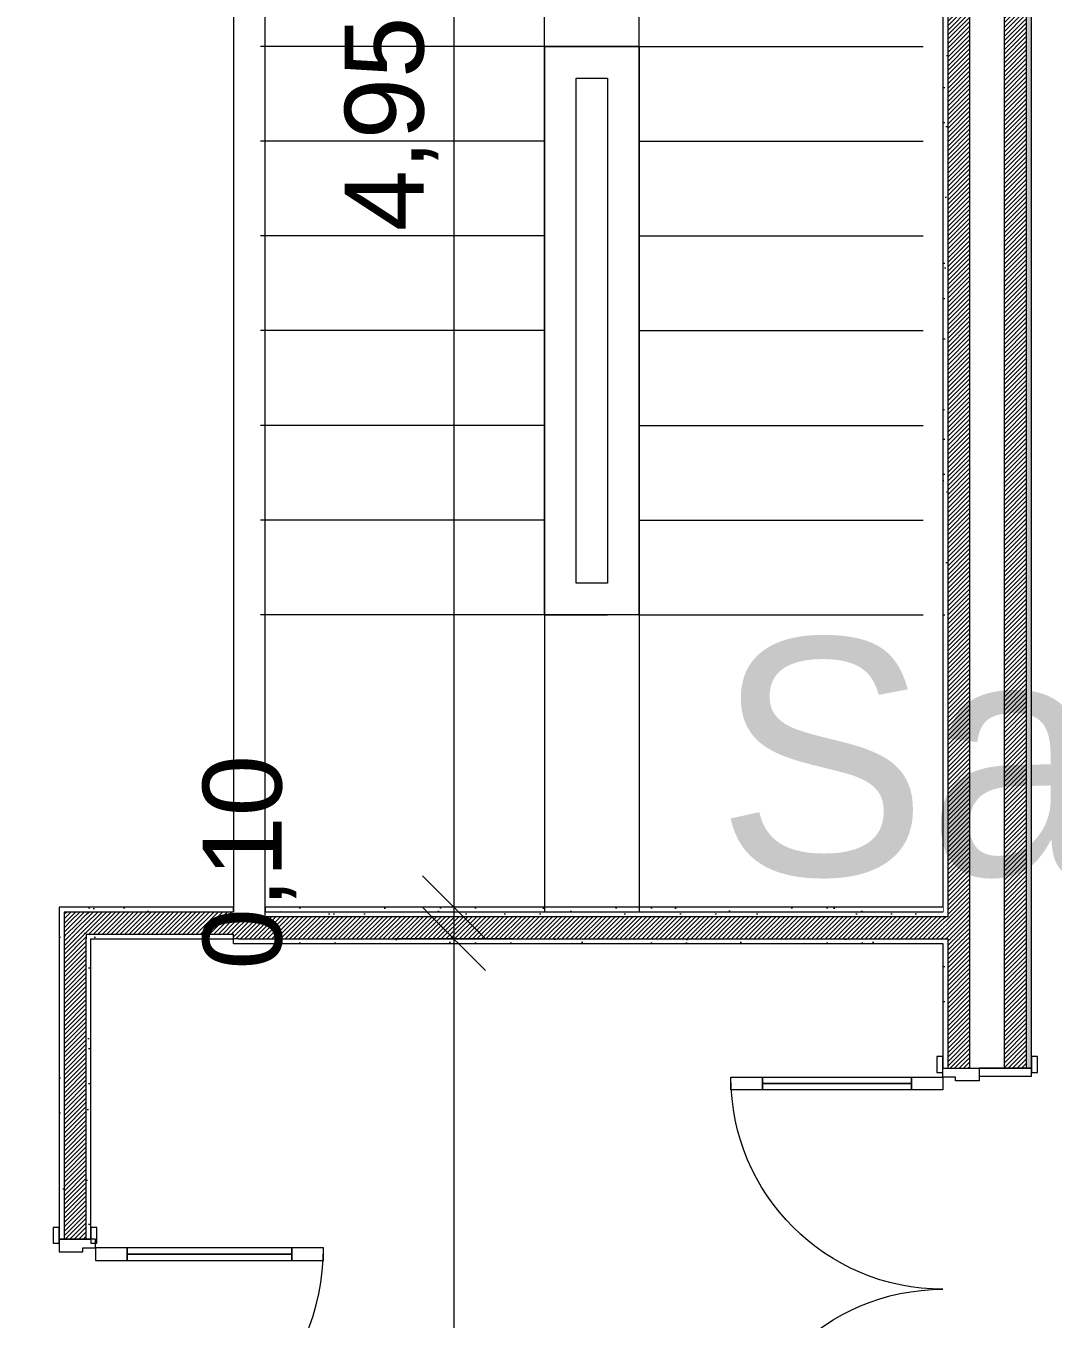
# Model space of a CAD drawing. Header units: millimetres. Extents: x -284281 to 1648660, y -821378 to -151356.
# Drawn here: x 182390 to 185645, y -194966 to -190870 of the extents above; entities that cross this region are included whole.
import ezdxf

# ---------------------------------------------------------------- set-up
doc = ezdxf.new("R2010")
doc.units = ezdxf.units.MM
doc.header["$MEASUREMENT"] = 0
doc.set_wipeout_variables(frame=1)
doc.linetypes.add('Wipeout_Contour', pattern=[1000, 0, -1000])
for name, color, linetype in [('ASSIETTE', 7, 'Continuous'), ('Cotations - 1_100', 7, 'Continuous'), ('Hachure', 7, 'Continuous'), ('Portes ARCHICAD', 7, 'Continuous'), ('Structure - Murs extérieurs', 7, 'Continuous')]:
    doc.layers.add(name, color=color, linetype=linetype)
doc.styles.add('STYLE_GENERE_1', font='AGENCYR.TTF')
doc.styles.add('STYLE_GENERE_2', font='arial.ttf')
doc.dimstyles.new('STYLE_GENERE__1', dxfattribs={"dimtxt": 250, "dimasz": 190, "dimexe": 0.18, "dimexo": 0.0625, "dimgap": 0, "dimtad": 1, "dimtih": 1, "dimtoh": 1, "dimlfac": 0.001, "dimzin": 0, "dimdsep": 46, "dimtxsty": 'STYLE_GENERE_2', "dimblk": 'ARROWHEAD_6', "dimblk1": 'ARROWHEAD_6', "dimblk2": 'ARROWHEAD_6', "dimcen": 0.09, "dimse1": 1, "dimse2": 1, "dimclrd": 7, "dimclre": 7, "dimclrt": 7, "dimazin": 0, "dimtfac": 1, "dimtdec": 4, "dimtmove": 0, "dimatfit": 3, "dimfxl": 1, "dimtolj": 1, "dimtzin": 0, "dimarcsym": 0})
doc.dimstyles.new('STYLE_GENERE__2', dxfattribs={"dimtxt": 250, "dimasz": 190, "dimexe": 0.18, "dimexo": 0.0625, "dimgap": 0, "dimtad": 1, "dimlfac": 0.001, "dimzin": 0, "dimdsep": 46, "dimtxsty": 'STYLE_GENERE_2', "dimblk": 'ARROWHEAD_6', "dimblk1": 'ARROWHEAD_6', "dimblk2": 'ARROWHEAD_6', "dimcen": 0.09, "dimse1": 1, "dimse2": 1, "dimclrd": 7, "dimclre": 7, "dimclrt": 7, "dimazin": 0, "dimtfac": 1, "dimtdec": 4, "dimtmove": 0, "dimatfit": 3, "dimfxl": 1, "dimtolj": 1, "dimtzin": 0, "dimarcsym": 0})
doc.dimstyles.new('STYLE_GENERE__3', dxfattribs={"dimtxt": 250, "dimasz": 190, "dimexe": 0.18, "dimexo": 0.0625, "dimgap": 0, "dimtad": 1, "dimlfac": 0.001, "dimzin": 0, "dimdsep": 46, "dimtxsty": 'STYLE_GENERE_2', "dimblk": 'ARROWHEAD_6', "dimblk1": 'ARROWHEAD_6', "dimblk2": 'ARROWHEAD_6', "dimcen": 0.09, "dimse1": 1, "dimse2": 1, "dimclrd": 7, "dimclre": 7, "dimclrt": 7, "dimazin": 0, "dimtfac": 1, "dimtdec": 4, "dimtmove": 2, "dimatfit": 3, "dimfxl": 1, "dimtolj": 1, "dimtzin": 0, "dimarcsym": 0})
pattern_1 = [(45, (0, 175), (-55.68466, 55.68466), [0, -52.5, 0, -78.75]), (110, (175, 175), (74.000794, 26.934086), [0, -38.5, 0, -66.5])]
pattern_2 = [(45, (0, 0), (-7.0710678, 7.0710678), [])]

# ---------------------------------------------------------------- blocks, each defined once
blk = doc.blocks.new('Porte double 25')
at = {"layer": 'Portes ARCHICAD', "color": 7, "linetype": 'Continuous', "lineweight": 5}
for p, q in [((-672, 672), (-672, 572)), ((-632, 672), (-672, 672)), ((-632, 572), (-632, 672)), ((632, 572), (632, 672)), ((632, 672), (672, 672)), ((672, 672), (672, 572)), ((-672, 572), (-632, 572)), ((-652, 572), (-652, 100)), ((672, 572), (632, 572)), ((652, 572), (652, 100)), ((-632, 100), (-672, 100)), ((-672, 100), (-672, 0)), ((-632, 0), (-632, 100)), ((632, 0), (632, 100)), ((632, 100), (672, 100)), ((672, 100), (672, 0)), ((-737, 0), (-737, 19)), ((-737, 19), (-687, 19)), ((-687, 0), (-737, 0)), ((-700, 0), (-737, 0)), ((-700, 0), (-737, 0)), ((-672, 0), (-700, 0)), ((-700, 0), (-700, -115)), ((-700, 0), (-700, -15)), ((-700, 0), (-700, -15)), ((-687, 19), (-687, 0)), ((-672, -40), (-672, 0)), ((-672, 0), (-632, 0)), ((672, 0), (632, 0)), ((700, 0), (672, 0)), ((672, 0), (672, -40)), ((687, 19), (737, 19)), ((687, 0), (687, 19)), ((737, 0), (687, 0)), ((700, -115), (700, 0)), ((700, 0), (700, -15)), ((700, 0), (700, -15)), ((700, 0), (737, 0)), ((700, 0), (737, 0)), ((737, 19), (737, 0)), ((-700, -15), (-700, -85)), ((-700, -15), (-700, -85)), ((-660, -40), (-672, -40)), ((-660, -115), (-660, -40)), ((672, -40), (660, -40)), ((660, -40), (660, -115)), ((700, -15), (700, -85)), ((700, -15), (700, -85)), ((-700, -85), (-700, -115)), ((-700, -85), (-700, -115)), ((-700, -280), (-700, -115)), ((-700, -115), (-675, -115)), ((-700, -115), (-660, -115)), ((-700, -115), (-700, -195)), ((-700, -115), (-700, -195)), ((-675, -115), (-675, -280)), ((660, -115), (700, -115)), ((675, -280), (675, -115)), ((675, -115), (700, -115)), ((700, -85), (700, -115)), ((700, -85), (700, -115)), ((700, -115), (700, -280)), ((700, -115), (700, -195)), ((700, -115), (700, -195)), ((-700, -195), (-700, -265)), ((-700, -195), (-700, -265)), ((700, -195), (700, -265)), ((700, -195), (700, -265)), ((-737, -299), (-737, -280)), ((-737, -280), (-687, -280)), ((-700, -280), (-737, -280)), ((-700, -280), (-737, -280)), ((-700, -265), (-700, -280)), ((-700, -265), (-700, -280)), ((-675, -280), (-700, -280)), ((-687, -280), (-687, -299)), ((700, -280), (675, -280)), ((687, -280), (737, -280)), ((687, -299), (687, -280)), ((700, -265), (700, -280)), ((700, -265), (700, -280)), ((700, -280), (737, -280)), ((700, -280), (737, -280)), ((737, -280), (737, -299)), ((-687, -299), (-737, -299)), ((737, -299), (687, -299))]:
    blk.add_line(p, q, dxfattribs=at)
at = {"layer": 'Portes ARCHICAD', "color": 7, "linetype": 'Continuous', "lineweight": 5, "flags": 128}
for points in [[(-672, 572), (-672, 100), (-652, 100), (-652, 572)], [(-652, 572), (-652, 100), (-632, 100), (-632, 572)], [(652, 572), (652, 100), (632, 100), (632, 572)], [(672, 572), (672, 100), (652, 100), (652, 572)]]:
    blk.add_lwpolyline(points, close=True, dxfattribs=at)
at = {"layer": 'Portes ARCHICAD', "color": 7, "linetype": 'Continuous', "lineweight": 5}
for centre, start, end in [((-672, 0), 0, 90), ((672, 0), 90, 180)]:
    blk.add_arc(centre, 672, start, end, dxfattribs=at)
blk = doc.blocks.new('Mur_8_1', base_point=(185576, -188434))
at = {"color": 254, "linetype": 'Wipeout_Contour', "lineweight": 0, "ltscale": 1066505.331466418}
blk.add_wipeout([(185576, -188714), (185561, -188714), (185561, -194171.4), (185576, -194171.4)], dxfattribs=at)
at = {"color": 254, "linetype": 'Wipeout_Contour', "lineweight": 0, "ltscale": 1072200.764476648}
blk.add_wipeout([(185296, -193676.5), (185296, -193691.5), (185311, -193691.5), (185311, -193676.5)], dxfattribs=at)
at = {"color": 254, "linetype": 'Wipeout_Contour', "lineweight": 0, "ltscale": 1073039.225643594}
blk.add_wipeout([(185296, -193776.5), (185296, -194171.4), (185311, -194171.4), (185311, -193776.5)], dxfattribs=at)
at = {"linetype": 'Continuous', "lineweight": 5, "true_color": 0x5f5f5f}
h = blk.add_hatch(dxfattribs=at)
h.set_pattern_fill('ENDUIT_0001', color=251, style=0, pattern_type=2)
h.set_pattern_definition(pattern_1)
h.paths.add_polyline_path([(185576, -188714), (185561, -188714), (185561, -194171.4), (185576, -194171.4)])
h = blk.add_hatch(dxfattribs=at)
h.set_pattern_fill('ENDUIT_0001', color=251, style=0, pattern_type=2)
h.set_pattern_definition(pattern_1)
h.paths.add_polyline_path([(185296, -193676.5), (185296, -193691.5), (185311, -193691.5), (185311, -193676.5)])
h = blk.add_hatch(dxfattribs=at)
h.set_pattern_fill('ENDUIT_0001', color=251, style=0, pattern_type=2)
h.set_pattern_definition(pattern_1)
h.paths.add_polyline_path([(185296, -193776.5), (185296, -194171.4), (185311, -194171.4), (185311, -193776.5)])
at = {"color": 254, "linetype": 'Wipeout_Contour', "lineweight": 0, "ltscale": 1066365.626022931}
blk.add_wipeout([(185561, -188699), (185491, -188699), (185491, -194171.4), (185561, -194171.4)], dxfattribs=at)
at = {"color": 254, "linetype": 'Wipeout_Contour', "lineweight": 0, "ltscale": 1066940.67692352}
blk.add_wipeout([(185296, -190035.1), (185296, -193676.5), (185311, -193676.5), (185311, -190035.1)], dxfattribs=at)
at = {"color": 254, "linetype": 'Wipeout_Contour', "lineweight": 0, "ltscale": 1072446.462775183}
blk.add_wipeout([(185296, -193761.5), (185296, -193776.5), (185311, -193776.5), (185311, -193761.5)], dxfattribs=at)
at = {"linetype": 'Continuous', "lineweight": 5, "true_color": 0x5f5f5f}
h = blk.add_hatch(dxfattribs=at)
h.set_pattern_fill('BRIQUES_TERRE_CUITE__INT_97', color=251, style=0, pattern_type=2)
h.set_pattern_definition(pattern_2)
h.paths.add_polyline_path([(185561, -188699), (185491, -188699), (185491, -194171.4), (185561, -194171.4)])
h = blk.add_hatch(dxfattribs=at)
h.set_pattern_fill('ENDUIT_0001', color=251, style=0, pattern_type=2)
h.set_pattern_definition(pattern_1)
h.paths.add_polyline_path([(185296, -190035.1), (185296, -193676.5), (185311, -193676.5), (185311, -190035.1)])
h = blk.add_hatch(dxfattribs=at)
h.set_pattern_fill('ENDUIT_0001', color=251, style=0, pattern_type=2)
h.set_pattern_definition(pattern_1)
h.paths.add_polyline_path([(185296, -193761.5), (185296, -193776.5), (185311, -193776.5), (185311, -193761.5)])
at = {"color": 7, "linetype": 'Continuous', "lineweight": 5}
for p, q in [((185561, -194171.4), (185561, -188699)), ((185576, -194171.4), (185576, -194134.4)), ((185561, -194171.4), (185576, -194171.4))]:
    blk.add_line(p, q, dxfattribs=at)
at = {"color": 7, "linetype": 'Continuous', "lineweight": 5, "flags": 128}
blk.add_lwpolyline([(185576, -194171.4), (185576, -188714)], dxfattribs=at)
at = {"color": 254, "linetype": 'Wipeout_Contour', "lineweight": 0, "ltscale": 1066015.274817253}
blk.add_wipeout([(185491, -188629), (185381, -188629), (185381, -194171.4), (185491, -194171.4)], dxfattribs=at)
at = {"color": 7, "linetype": 'Continuous', "lineweight": 5}
for p, q in [((185491, -194171.4), (185491, -188629)), ((185411, -194171.4), (185491, -194171.4)), ((185491, -194171.4), (185561, -194171.4))]:
    blk.add_line(p, q, dxfattribs=at)
at = {"color": 254, "linetype": 'Wipeout_Contour', "lineweight": 0, "ltscale": 1073134.987529111}
blk.add_wipeout([(185381, -193761.5), (185311, -193761.5), (185311, -194171.4), (185381, -194171.4)], dxfattribs=at)
at = {"linetype": 'Continuous', "lineweight": 5, "true_color": 0x5f5f5f}
h = blk.add_hatch(dxfattribs=at)
h.set_pattern_fill('BRIQUES_TERRE_CUITE__INT_97', color=251, style=0, pattern_type=2)
h.set_pattern_definition(pattern_2)
h.paths.add_polyline_path([(185381, -193761.5), (185311, -193761.5), (185311, -194171.4), (185381, -194171.4)])
at = {"color": 7, "linetype": 'Continuous', "lineweight": 5}
for p, q in [((185296, -194171.4), (185296, -194134.4)), ((185296, -194171.4), (185311, -194171.4)), ((185311, -194171.4), (185381, -194171.4)), ((185381, -194171.4), (185411, -194171.4))]:
    blk.add_line(p, q, dxfattribs=at)
at = {"layer": 'Portes ARCHICAD', "color": 7, "linetype": 'Continuous', "lineweight": 5, "xscale": -1, "zscale": 1000, "rotation": 90}
blk.add_blockref('Porte double 25', (185296, -194871.4), dxfattribs=at)
at = {"color": 254, "linetype": 'Wipeout_Contour', "lineweight": 0, "ltscale": 1072441.130960986}
blk.add_wipeout([(185311, -193691.5), (185311, -193761.5), (185381, -193761.5), (185381, -193691.5)], dxfattribs=at)
at = {"linetype": 'Continuous', "lineweight": 5, "true_color": 0x5f5f5f}
h = blk.add_hatch(dxfattribs=at)
h.set_pattern_fill('BRIQUES_TERRE_CUITE__INT_97', color=251, style=0, pattern_type=2)
h.set_pattern_definition(pattern_2)
h.paths.add_polyline_path([(185311, -193691.5), (185311, -193761.5), (185381, -193761.5), (185381, -193691.5)])
at = {"color": 7, "linetype": 'Continuous', "lineweight": 5}
for p, q in [((185296, -193761.5), (185311, -193761.5)), ((185311, -193761.5), (185311, -194171.4)), ((185381, -194171.4), (185381, -193761.5))]:
    blk.add_line(p, q, dxfattribs=at)
at = {"color": 7, "linetype": 'Continuous', "lineweight": 5, "flags": 128}
blk.add_lwpolyline([(185296, -193776.5), (185296, -194171.4)], dxfattribs=at)
at = {"color": 254, "linetype": 'Wipeout_Contour', "lineweight": 0, "ltscale": 1065170.805612834}
blk.add_wipeout([(185311, -188699), (185311, -193691.5), (185381, -193691.5), (185381, -188699)], dxfattribs=at)
at = {"linetype": 'Continuous', "lineweight": 5, "true_color": 0x5f5f5f}
h = blk.add_hatch(dxfattribs=at)
h.set_pattern_fill('BRIQUES_TERRE_CUITE__INT_97', color=251, style=0, pattern_type=2)
h.set_pattern_definition(pattern_2)
h.paths.add_polyline_path([(185311, -188699), (185311, -193691.5), (185381, -193691.5), (185381, -188699)])
at = {"color": 7, "linetype": 'Continuous', "lineweight": 5}
for p, q in [((185381, -193691.5), (185381, -188699)), ((185311, -190035.1), (185311, -193691.5)), ((185311, -193691.5), (185296, -193691.5)), ((185381, -193761.5), (185381, -193691.5))]:
    blk.add_line(p, q, dxfattribs=at)
at = {"color": 7, "linetype": 'Continuous', "lineweight": 5, "flags": 128}
blk.add_lwpolyline([(185296, -190035.1), (185296, -193676.5)], dxfattribs=at)
blk = doc.blocks.new('Mur_105_1', base_point=(185296, -193676.5))
at = {"color": 254, "linetype": 'Wipeout_Contour', "lineweight": 0, "ltscale": 798334.440957}
blk.add_wipeout([(182510.8, -193676.5), (182495.8, -193661.5), (182495.8, -193676.5)], dxfattribs=at).dxf.layer = 'Structure - Murs extérieurs'
at = {"color": 254, "linetype": 'Wipeout_Contour', "lineweight": 0, "ltscale": 1069176.150106248}
blk.add_wipeout([(185296, -193661.5), (183148.3, -193661.5), (183148.3, -193676.5), (185296, -193676.5)], dxfattribs=at).dxf.layer = 'Structure - Murs extérieurs'
at = {"color": 254, "linetype": 'Wipeout_Contour', "lineweight": 0, "ltscale": 798694.906585}
blk.add_wipeout([(182595.8, -193761.5), (182580.8, -193746.5), (182580.8, -193761.5)], dxfattribs=at).dxf.layer = 'Structure - Murs extérieurs'
at = {"color": 254, "linetype": 'Wipeout_Contour', "lineweight": 0, "ltscale": 1069422.526117872}
blk.add_wipeout([(183148.3, -193761.5), (185296, -193761.5), (185296, -193746.5), (183148.3, -193746.5)], dxfattribs=at).dxf.layer = 'Structure - Murs extérieurs'
at = {"layer": 'Structure - Murs extérieurs', "linetype": 'Continuous', "lineweight": 5, "true_color": 0x5f5f5f}
h = blk.add_hatch(dxfattribs=at)
h.set_pattern_fill('ENDUIT_0001', color=251, style=0, pattern_type=2)
h.set_pattern_definition(pattern_1)
h.paths.add_polyline_path([(182510.8, -193676.5), (182495.8, -193661.5), (182495.8, -193676.5)])
h = blk.add_hatch(dxfattribs=at)
h.set_pattern_fill('ENDUIT_0001', color=251, style=0, pattern_type=2)
h.set_pattern_definition(pattern_1)
h.paths.add_polyline_path([(185296, -193661.5), (183148.3, -193661.5), (183148.3, -193676.5), (185296, -193676.5)])
h = blk.add_hatch(dxfattribs=at)
h.set_pattern_fill('ENDUIT_0001', color=251, style=0, pattern_type=2)
h.set_pattern_definition(pattern_1)
h.paths.add_polyline_path([(182595.8, -193761.5), (182580.8, -193746.5), (182580.8, -193761.5)])
h = blk.add_hatch(dxfattribs=at)
h.set_pattern_fill('ENDUIT_0001', color=251, style=0, pattern_type=2)
h.set_pattern_definition(pattern_1)
h.paths.add_polyline_path([(183148.3, -193761.5), (185296, -193761.5), (185296, -193746.5), (183148.3, -193746.5)])
at = {"color": 254, "linetype": 'Wipeout_Contour', "lineweight": 0, "ltscale": 798515.831867}
blk.add_wipeout([(182580.8, -193746.5), (182510.8, -193676.5), (182510.8, -193746.5)], dxfattribs=at).dxf.layer = 'Structure - Murs extérieurs'
at = {"color": 254, "linetype": 'Wipeout_Contour', "lineweight": 0, "ltscale": 1069299.335949798}
blk.add_wipeout([(185296, -193676.5), (183148.3, -193676.5), (183148.3, -193746.5), (185296, -193746.5)], dxfattribs=at).dxf.layer = 'Structure - Murs extérieurs'
at = {"layer": 'Structure - Murs extérieurs', "linetype": 'Continuous', "lineweight": 5, "true_color": 0x5f5f5f}
h = blk.add_hatch(dxfattribs=at)
h.set_pattern_fill('BRIQUES_TERRE_CUITE__INT_97', color=251, style=0, pattern_type=2)
h.set_pattern_definition(pattern_2)
h.paths.add_polyline_path([(182580.8, -193746.5), (182510.8, -193676.5), (182510.8, -193746.5)])
h = blk.add_hatch(dxfattribs=at)
h.set_pattern_fill('BRIQUES_TERRE_CUITE__INT_97', color=251, style=0, pattern_type=2)
h.set_pattern_definition(pattern_2)
h.paths.add_polyline_path([(185296, -193676.5), (183148.3, -193676.5), (183148.3, -193746.5), (185296, -193746.5)])
at = {"layer": 'Structure - Murs extérieurs', "color": 7, "linetype": 'Continuous', "lineweight": 5}
for p, q in [((183148.3, -193661.5), (183148.3, -193676.5)), ((185296, -193676.5), (183148.3, -193676.5)), ((183148.3, -193746.5), (183148.3, -193761.5)), ((183148.3, -193746.5), (185296, -193746.5))]:
    blk.add_line(p, q, dxfattribs=at)
at = {"layer": 'Structure - Murs extérieurs', "color": 7, "linetype": 'Continuous', "lineweight": 5, "flags": 128}
for points in [[(185296, -193661.5), (183148.3, -193661.5)], [(183148.3, -193761.5), (185296, -193761.5)]]:
    blk.add_lwpolyline(points, dxfattribs=at)
at = {"color": 254, "linetype": 'Wipeout_Contour', "lineweight": 0, "ltscale": 1065202.978856192}
blk.add_wipeout([(182510.8, -193676.5), (183048.3, -193676.5), (183048.3, -193661.5), (182510.8, -193661.5)], dxfattribs=at).dxf.layer = 'Structure - Murs extérieurs'
at = {"color": 254, "linetype": 'Wipeout_Contour', "lineweight": 0, "ltscale": 1065566.85022692}
blk.add_wipeout([(182595.8, -193761.5), (183048.3, -193761.5), (183048.3, -193746.5), (182595.8, -193746.5)], dxfattribs=at).dxf.layer = 'Structure - Murs extérieurs'
at = {"layer": 'Structure - Murs extérieurs', "linetype": 'Continuous', "lineweight": 5, "true_color": 0x5f5f5f}
h = blk.add_hatch(dxfattribs=at)
h.set_pattern_fill('ENDUIT_0001', color=251, style=0, pattern_type=2)
h.set_pattern_definition(pattern_1)
h.paths.add_polyline_path([(182510.8, -193676.5), (183048.3, -193676.5), (183048.3, -193661.5), (182510.8, -193661.5)])
h = blk.add_hatch(dxfattribs=at)
h.set_pattern_fill('ENDUIT_0001', color=251, style=0, pattern_type=2)
h.set_pattern_definition(pattern_1)
h.paths.add_polyline_path([(182595.8, -193761.5), (183048.3, -193761.5), (183048.3, -193746.5), (182595.8, -193746.5)])
at = {"color": 254, "linetype": 'Wipeout_Contour', "lineweight": 0, "ltscale": 798332.397981}
blk.add_wipeout([(182510.8, -193661.5), (182495.8, -193661.5), (182510.8, -193676.5)], dxfattribs=at).dxf.layer = 'Structure - Murs extérieurs'
at = {"color": 254, "linetype": 'Wipeout_Contour', "lineweight": 0, "ltscale": 798692.863892}
blk.add_wipeout([(182595.8, -193746.5), (182580.8, -193746.5), (182595.8, -193761.5)], dxfattribs=at).dxf.layer = 'Structure - Murs extérieurs'
at = {"layer": 'Structure - Murs extérieurs', "linetype": 'Continuous', "lineweight": 5, "true_color": 0x5f5f5f}
h = blk.add_hatch(dxfattribs=at)
h.set_pattern_fill('ENDUIT_0001', color=251, style=0, pattern_type=2)
h.set_pattern_definition(pattern_1)
h.paths.add_polyline_path([(182510.8, -193661.5), (182495.8, -193661.5), (182510.8, -193676.5)])
h = blk.add_hatch(dxfattribs=at)
h.set_pattern_fill('ENDUIT_0001', color=251, style=0, pattern_type=2)
h.set_pattern_definition(pattern_1)
h.paths.add_polyline_path([(182595.8, -193746.5), (182580.8, -193746.5), (182595.8, -193761.5)])
at = {"color": 254, "linetype": 'Wipeout_Contour', "lineweight": 0, "ltscale": 1065422.637990464}
blk.add_wipeout([(182580.8, -193746.5), (183048.3, -193746.5), (183048.3, -193676.5), (182580.8, -193676.5)], dxfattribs=at).dxf.layer = 'Structure - Murs extérieurs'
at = {"layer": 'Structure - Murs extérieurs', "linetype": 'Continuous', "lineweight": 5, "true_color": 0x5f5f5f}
h = blk.add_hatch(dxfattribs=at)
h.set_pattern_fill('BRIQUES_TERRE_CUITE__INT_97', color=251, style=0, pattern_type=2)
h.set_pattern_definition(pattern_2)
h.paths.add_polyline_path([(182580.8, -193746.5), (183048.3, -193746.5), (183048.3, -193676.5), (182580.8, -193676.5)])
at = {"layer": 'Structure - Murs extérieurs', "color": 7, "linetype": 'Continuous', "lineweight": 5}
for p, q in [((183048.3, -193676.5), (183048.3, -193661.5)), ((183048.3, -193761.5), (183048.3, -193746.5))]:
    blk.add_line(p, q, dxfattribs=at)
at = {"color": 254, "linetype": 'Wipeout_Contour', "lineweight": 0, "ltscale": 798511.481807}
blk.add_wipeout([(182580.8, -193676.5), (182510.8, -193676.5), (182580.8, -193746.5)], dxfattribs=at).dxf.layer = 'Structure - Murs extérieurs'
at = {"layer": 'Structure - Murs extérieurs', "linetype": 'Continuous', "lineweight": 5, "true_color": 0x5f5f5f}
h = blk.add_hatch(dxfattribs=at)
h.set_pattern_fill('BRIQUES_TERRE_CUITE__INT_97', color=251, style=0, pattern_type=2)
h.set_pattern_definition(pattern_2)
h.paths.add_polyline_path([(182580.8, -193676.5), (182510.8, -193676.5), (182580.8, -193746.5)])
at = {"layer": 'Structure - Murs extérieurs', "color": 7, "linetype": 'Continuous', "lineweight": 5}
for p, q in [((182510.8, -193676.5), (182510.8, -193746.5)), ((182580.8, -193676.5), (182510.8, -193676.5)), ((183048.3, -193676.5), (182580.8, -193676.5)), ((182580.8, -193746.5), (182580.8, -193761.5)), ((182580.8, -193746.5), (183048.3, -193746.5))]:
    blk.add_line(p, q, dxfattribs=at)
at = {"layer": 'Structure - Murs extérieurs', "color": 7, "linetype": 'Continuous', "lineweight": 5, "flags": 128}
for points in [[(182495.8, -193661.5), (182495.8, -193676.5)], [(183048.3, -193661.5), (182495.8, -193661.5)], [(182595.8, -193761.5), (183048.3, -193761.5)]]:
    blk.add_lwpolyline(points, dxfattribs=at)
blk = doc.blocks.new('Porte double 25_6')
at = {"layer": 'Portes ARCHICAD', "color": 7, "linetype": 'Continuous', "lineweight": 5}
for p, q in [((-722, 722), (-722, 622)), ((-682, 722), (-722, 722)), ((-682, 622), (-682, 722)), ((682, 622), (682, 722)), ((682, 722), (722, 722)), ((722, 722), (722, 622)), ((-722, 622), (-682, 622)), ((-702, 622), (-702, 100)), ((722, 622), (682, 622)), ((702, 622), (702, 100)), ((-682, 100), (-722, 100)), ((-722, 100), (-722, 0)), ((-682, 0), (-682, 100)), ((682, 0), (682, 100)), ((682, 100), (722, 100)), ((722, 100), (722, 0)), ((-737, 4), (-787, 4)), ((-787, 4), (-787, -15)), ((-722, 0), (-750, 0)), ((-750, 0), (-750, -115)), ((-737, -15), (-737, 4)), ((-722, -40), (-722, 0)), ((-722, 0), (-682, 0)), ((722, 0), (682, 0)), ((750, 0), (722, 0)), ((722, 0), (722, -40)), ((787, 4), (737, 4)), ((737, 4), (737, -15)), ((750, -115), (750, 0)), ((787, -15), (787, 4)), ((-787, -15), (-737, -15)), ((-750, -15), (-787, -15)), ((-750, -15), (-787, -15)), ((-750, -30), (-750, -15)), ((-750, -30), (-750, -15)), ((-750, -100), (-750, -30)), ((-750, -100), (-750, -30)), ((-710, -40), (-722, -40)), ((-710, -115), (-710, -40)), ((722, -40), (710, -40)), ((710, -40), (710, -115)), ((737, -15), (787, -15)), ((750, -30), (750, -15)), ((750, -30), (750, -15)), ((750, -15), (787, -15)), ((750, -15), (787, -15)), ((750, -100), (750, -30)), ((750, -100), (750, -30)), ((-737, -115), (-787, -115)), ((-787, -115), (-787, -134)), ((-750, -115), (-787, -115)), ((-750, -115), (-787, -115)), ((-750, -115), (-750, -100)), ((-750, -115), (-750, -100)), ((-750, -115), (-710, -115)), ((-737, -134), (-737, -115)), ((710, -115), (750, -115)), ((787, -115), (737, -115)), ((737, -115), (737, -134)), ((750, -115), (750, -100)), ((750, -115), (750, -100)), ((750, -115), (787, -115)), ((750, -115), (787, -115)), ((787, -134), (787, -115)), ((-787, -134), (-737, -134)), ((737, -134), (787, -134))]:
    blk.add_line(p, q, dxfattribs=at)
at = {"layer": 'Portes ARCHICAD', "color": 7, "linetype": 'Continuous', "lineweight": 5, "flags": 128}
for points in [[(-722, 622), (-722, 100), (-702, 100), (-702, 622)], [(-702, 622), (-702, 100), (-682, 100), (-682, 622)], [(702, 622), (702, 100), (682, 100), (682, 622)], [(722, 622), (722, 100), (702, 100), (702, 622)]]:
    blk.add_lwpolyline(points, close=True, dxfattribs=at)
at = {"layer": 'Portes ARCHICAD', "color": 7, "linetype": 'Continuous', "lineweight": 5}
for centre, start, end in [((-722, 0), 0, 90), ((722, 0), 90, 180)]:
    blk.add_arc(centre, 722, start, end, dxfattribs=at)
blk = doc.blocks.new('Mur_106_1', base_point=(182510.8, -193676.5))
at = {"color": 254, "linetype": 'Wipeout_Contour', "lineweight": 0, "ltscale": 1065976.217972805}
blk.add_wipeout([(182510.8, -193676.5), (182495.8, -193676.5), (182495.8, -194712.5), (182510.8, -194712.5)], dxfattribs=at).dxf.layer = 'Structure - Murs extérieurs'
at = {"color": 254, "linetype": 'Wipeout_Contour', "lineweight": 0, "ltscale": 1066332.799111411}
blk.add_wipeout([(182580.8, -193761.5), (182580.8, -194712.5), (182595.8, -194712.5), (182595.8, -193761.5)], dxfattribs=at).dxf.layer = 'Structure - Murs extérieurs'
at = {"color": 254, "linetype": 'Wipeout_Contour', "lineweight": 0, "ltscale": 1073390.077832072}
blk.add_wipeout([(182495.8, -196212.5), (182495.8, -197248.2), (182510.8, -197248.2), (182510.8, -196212.5)], dxfattribs=at).dxf.layer = 'Structure - Murs extérieurs'
at = {"color": 254, "linetype": 'Wipeout_Contour', "lineweight": 0, "ltscale": 1073496.598887379}
blk.add_wipeout([(182580.8, -197163.2), (182595.8, -197163.2), (182595.8, -196212.5), (182580.8, -196212.5)], dxfattribs=at).dxf.layer = 'Structure - Murs extérieurs'
at = {"layer": 'Structure - Murs extérieurs', "linetype": 'Continuous', "lineweight": 5, "true_color": 0x5f5f5f}
h = blk.add_hatch(dxfattribs=at)
h.set_pattern_fill('ENDUIT_0001', color=251, style=0, pattern_type=2)
h.set_pattern_definition(pattern_1)
h.paths.add_polyline_path([(182510.8, -193676.5), (182495.8, -193676.5), (182495.8, -194712.5), (182510.8, -194712.5)])
h = blk.add_hatch(dxfattribs=at)
h.set_pattern_fill('ENDUIT_0001', color=251, style=0, pattern_type=2)
h.set_pattern_definition(pattern_1)
h.paths.add_polyline_path([(182580.8, -193761.5), (182580.8, -194712.5), (182595.8, -194712.5), (182595.8, -193761.5)])
h = blk.add_hatch(dxfattribs=at)
h.set_pattern_fill('ENDUIT_0001', color=251, style=0, pattern_type=2)
h.set_pattern_definition(pattern_1)
h.paths.add_polyline_path([(182495.8, -196212.5), (182495.8, -197248.2), (182510.8, -197248.2), (182510.8, -196212.5)])
h = blk.add_hatch(dxfattribs=at)
h.set_pattern_fill('ENDUIT_0001', color=251, style=0, pattern_type=2)
h.set_pattern_definition(pattern_1)
h.paths.add_polyline_path([(182580.8, -197163.2), (182595.8, -197163.2), (182595.8, -196212.5), (182580.8, -196212.5)])
at = {"color": 254, "linetype": 'Wipeout_Contour', "lineweight": 0, "ltscale": 1066194.539085956}
blk.add_wipeout([(182510.8, -193746.5), (182510.8, -194712.5), (182580.8, -194712.5), (182580.8, -193746.5)], dxfattribs=at).dxf.layer = 'Structure - Murs extérieurs'
at = {"color": 254, "linetype": 'Wipeout_Contour', "lineweight": 0, "ltscale": 1073402.965197459}
blk.add_wipeout([(182510.8, -197178.2), (182580.8, -197178.2), (182580.8, -196212.5), (182510.8, -196212.5)], dxfattribs=at).dxf.layer = 'Structure - Murs extérieurs'
at = {"layer": 'Structure - Murs extérieurs', "linetype": 'Continuous', "lineweight": 5, "true_color": 0x5f5f5f}
h = blk.add_hatch(dxfattribs=at)
h.set_pattern_fill('BRIQUES_TERRE_CUITE__INT_97', color=251, style=0, pattern_type=2)
h.set_pattern_definition(pattern_2)
h.paths.add_polyline_path([(182510.8, -193746.5), (182510.8, -194712.5), (182580.8, -194712.5), (182580.8, -193746.5)])
h = blk.add_hatch(dxfattribs=at)
h.set_pattern_fill('BRIQUES_TERRE_CUITE__INT_97', color=251, style=0, pattern_type=2)
h.set_pattern_definition(pattern_2)
h.paths.add_polyline_path([(182510.8, -197178.2), (182580.8, -197178.2), (182580.8, -196212.5), (182510.8, -196212.5)])
at = {"layer": 'Structure - Murs extérieurs', "color": 7, "linetype": 'Continuous', "lineweight": 5}
for p, q in [((182510.8, -193676.5), (182510.8, -193746.5)), ((182510.8, -193746.5), (182510.8, -194712.5)), ((182580.8, -193746.5), (182580.8, -193761.5)), ((182580.8, -194712.5), (182580.8, -193761.5)), ((182495.8, -194712.5), (182495.8, -194675.5)), ((182595.8, -194712.5), (182595.8, -194675.5)), ((182495.8, -194712.5), (182510.8, -194712.5)), ((182510.8, -194712.5), (182580.8, -194712.5)), ((182580.8, -194712.5), (182595.8, -194712.5)), ((182495.8, -196212.5), (182495.8, -196249.5)), ((182495.8, -196212.5), (182510.8, -196212.5)), ((182510.8, -196212.5), (182510.8, -197178.2)), ((182510.8, -196212.5), (182580.8, -196212.5)), ((182580.8, -197163.2), (182580.8, -196212.5)), ((182580.8, -196212.5), (182595.8, -196212.5)), ((182595.8, -196212.5), (182595.8, -196249.5)), ((182510.8, -197178.2), (182510.8, -197248.2)), ((182580.8, -197163.2), (182580.8, -197178.2))]:
    blk.add_line(p, q, dxfattribs=at)
at = {"layer": 'Structure - Murs extérieurs', "color": 7, "linetype": 'Continuous', "lineweight": 5, "flags": 128}
for points in [[(182495.8, -193676.5), (182495.8, -194712.5)], [(182595.8, -194712.5), (182595.8, -193761.5)], [(182495.8, -196212.5), (182495.8, -197248.2)], [(182595.8, -197163.2), (182595.8, -196212.5)]]:
    blk.add_lwpolyline(points, dxfattribs=at)
at = {"layer": 'Portes ARCHICAD', "color": 7, "linetype": 'Continuous', "lineweight": 5, "zscale": 1000, "rotation": 270}
blk.add_blockref('Porte double 25_6', (182610.8, -195462.5), dxfattribs=at)
blk = doc.blocks.new('Mur_145_1', base_point=(183048.3, -190035.1))
at = {"layer": 'Structure - Murs extérieurs', "color": 7, "linetype": 'Continuous', "lineweight": 5}
for p, q in [((183133.3, -193691.5), (183048.3, -193691.5)), ((183133.3, -193691.5), (183148.3, -193691.5)), ((183148.3, -193691.5), (183148.3, -193676.5))]:
    blk.add_line(p, q, dxfattribs=at)
at = {"layer": 'Structure - Murs extérieurs', "color": 7, "linetype": 'Continuous', "lineweight": 5, "flags": 128}
for points in [[(183048.3, -189935.1), (183148.3, -189935.1)], [(183048.3, -189935.1), (183048.3, -193676.5)], [(183148.3, -193676.5), (183148.3, -190035.1)]]:
    blk.add_lwpolyline(points, dxfattribs=at)
blk = doc.blocks.new('Mur_146_1', base_point=(184333.3, -192735.1))
at = {"color": 254, "linetype": 'Wipeout_Contour', "lineweight": 0, "ltscale": 796120.621491}
blk.add_wipeout([(184233.3, -191035.1), (184333.3, -190935.1), (184233.3, -190935.1)], dxfattribs=at)
at = {"color": 254, "linetype": 'Wipeout_Contour', "lineweight": 0, "ltscale": 799871.508031}
blk.add_wipeout([(184233.3, -192735.1), (184333.3, -192735.1), (184233.3, -192635.1)], dxfattribs=at)
at = {"color": 254, "linetype": 'Wipeout_Contour', "lineweight": 0, "ltscale": 799866.942977}
blk.add_wipeout([(184233.3, -192635.1), (184333.3, -192735.1), (184333.3, -192635.1)], dxfattribs=at)
at = {"color": 7, "linetype": 'Continuous', "lineweight": 5, "flags": 128}
blk.add_lwpolyline([(184333.3, -192735.1), (184233.3, -192735.1)], dxfattribs=at)
at = {"color": 254, "linetype": 'Wipeout_Contour', "lineweight": 0, "ltscale": 1064040.068892088}
blk.add_wipeout([(184233.3, -191035.1), (184233.3, -192635.1), (184333.3, -192635.1), (184333.3, -191035.1)], dxfattribs=at)
at = {"color": 254, "linetype": 'Wipeout_Contour', "lineweight": 0, "ltscale": 796262.045553}
blk.add_wipeout([(184233.3, -191035.1), (184333.3, -191035.1), (184333.3, -190935.1)], dxfattribs=at)
at = {"color": 7, "linetype": 'Continuous', "lineweight": 5, "flags": 128}
for points in [[(184333.3, -190935.1), (184233.3, -190935.1)], [(184333.3, -192735.1), (184333.3, -190935.1)], [(184233.3, -191035.1), (184233.3, -192635.1)]]:
    blk.add_lwpolyline(points, dxfattribs=at)
blk = doc.blocks.new('Mur_147_1', base_point=(184333.3, -190935.1))
at = {"color": 254, "linetype": 'Wipeout_Contour', "lineweight": 0, "ltscale": 795776.828364}
blk.add_wipeout([(184133.3, -191035.1), (184033.3, -190935.1), (184033.3, -191035.1)], dxfattribs=at)
at = {"color": 254, "linetype": 'Wipeout_Contour', "lineweight": 0, "ltscale": 1061310.730360171}
blk.add_wipeout([(184133.3, -191035.1), (184233.3, -191035.1), (184233.3, -190935.1), (184133.3, -190935.1)], dxfattribs=at)
at = {"color": 254, "linetype": 'Wipeout_Contour', "lineweight": 0, "ltscale": 795772.812471}
blk.add_wipeout([(184133.3, -190935.1), (184033.3, -190935.1), (184133.3, -191035.1)], dxfattribs=at)
at = {"color": 7, "linetype": 'Continuous', "lineweight": 5, "flags": 128}
for points in [[(184033.3, -190935.1), (184033.3, -191035.1)], [(184233.3, -190935.1), (184033.3, -190935.1)], [(184133.3, -191035.1), (184233.3, -191035.1)]]:
    blk.add_lwpolyline(points, dxfattribs=at)
blk = doc.blocks.new('Mur_148_1', base_point=(184033.3, -190935.1))
at = {"color": 254, "linetype": 'Wipeout_Contour', "lineweight": 0, "ltscale": 799525.355712}
blk.add_wipeout([(184133.3, -192635.1), (184033.3, -192735.1), (184133.3, -192735.1)], dxfattribs=at)
at = {"color": 254, "linetype": 'Wipeout_Contour', "lineweight": 0, "ltscale": 1063486.008249341}
blk.add_wipeout([(184133.3, -192635.1), (184133.3, -191035.1), (184033.3, -191035.1), (184033.3, -192635.1)], dxfattribs=at)
at = {"color": 254, "linetype": 'Wipeout_Contour', "lineweight": 0, "ltscale": 799383.938919}
blk.add_wipeout([(184033.3, -192635.1), (184033.3, -192735.1), (184133.3, -192635.1)], dxfattribs=at)
at = {"color": 7, "linetype": 'Continuous', "lineweight": 5, "flags": 128}
for points in [[(184033.3, -191035.1), (184033.3, -192735.1)], [(184133.3, -192635.1), (184133.3, -191035.1)], [(184033.3, -192735.1), (184133.3, -192735.1)]]:
    blk.add_lwpolyline(points, dxfattribs=at)
blk = doc.blocks.new('Mur_149_1', base_point=(184033.3, -192735.1))
at = {"color": 254, "linetype": 'Wipeout_Contour', "lineweight": 0, "ltscale": 1066215.876123093}
blk.add_wipeout([(184233.3, -192635.1), (184133.3, -192635.1), (184133.3, -192735.1), (184233.3, -192735.1)], dxfattribs=at)
at = {"color": 7, "linetype": 'Continuous', "lineweight": 5, "flags": 128}
for points in [[(184233.3, -192635.1), (184133.3, -192635.1)], [(184133.3, -192735.1), (184233.3, -192735.1)]]:
    blk.add_lwpolyline(points, dxfattribs=at)
blk = doc.blocks.new('Mur_150_1', base_point=(183048.3, -193761.5))
at = {"color": 254, "linetype": 'Wipeout_Contour', "lineweight": 0, "ltscale": 1066177.247774175}
blk.add_wipeout([(183063.3, -193761.5), (183133.3, -193691.5), (183048.3, -193691.5), (183048.3, -193761.5)], dxfattribs=at).dxf.layer = 'Structure - Murs extérieurs'
at = {"color": 254, "linetype": 'Wipeout_Contour', "lineweight": 0, "ltscale": 1072323.61145602}
blk.add_wipeout([(185296, -193691.5), (185296, -193761.5), (185311, -193761.5), (185311, -193691.5)], dxfattribs=at).dxf.layer = 'Structure - Murs extérieurs'
at = {"layer": 'Structure - Murs extérieurs', "linetype": 'Continuous', "lineweight": 5, "true_color": 0x5f5f5f}
h = blk.add_hatch(dxfattribs=at)
h.set_pattern_fill('BRIQUES_TERRE_CUITE__INT_97', color=251, style=0, pattern_type=2)
h.set_pattern_definition(pattern_2)
h.paths.add_polyline_path([(183063.3, -193761.5), (183133.3, -193691.5), (183048.3, -193691.5), (183048.3, -193761.5)])
h = blk.add_hatch(dxfattribs=at)
h.set_pattern_fill('BRIQUES_TERRE_CUITE__INT_97', color=251, style=0, pattern_type=2)
h.set_pattern_definition(pattern_2)
h.paths.add_polyline_path([(185296, -193691.5), (185296, -193761.5), (185311, -193761.5), (185311, -193691.5)])
at = {"color": 254, "linetype": 'Wipeout_Contour', "lineweight": 0, "ltscale": 1069219.624495076}
blk.add_wipeout([(183148.3, -193691.5), (185296, -193691.5), (185296, -193676.5), (183148.3, -193676.5)], dxfattribs=at).dxf.layer = 'Structure - Murs extérieurs'
at = {"color": 254, "linetype": 'Wipeout_Contour', "lineweight": 0, "ltscale": 799678.49796}
blk.add_wipeout([(183063.3, -193761.5), (183048.3, -193761.5), (183048.3, -193776.5)], dxfattribs=at).dxf.layer = 'Structure - Murs extérieurs'
at = {"layer": 'Structure - Murs extérieurs', "linetype": 'Continuous', "lineweight": 5, "true_color": 0x5f5f5f}
h = blk.add_hatch(dxfattribs=at)
h.set_pattern_fill('ENDUIT_0001', color=251, style=0, pattern_type=2)
h.set_pattern_definition(pattern_1)
h.paths.add_polyline_path([(183148.3, -193691.5), (185296, -193691.5), (185296, -193676.5), (183148.3, -193676.5)])
h = blk.add_hatch(dxfattribs=at)
h.set_pattern_fill('ENDUIT_0001', color=251, style=0, pattern_type=2)
h.set_pattern_definition(pattern_1)
h.paths.add_polyline_path([(183063.3, -193761.5), (183048.3, -193761.5), (183048.3, -193776.5)])
at = {"color": 254, "linetype": 'Wipeout_Contour', "lineweight": 0, "ltscale": 1069338.944196363}
blk.add_wipeout([(183048.3, -193776.5), (185296, -193776.5), (185296, -193761.5), (183063.3, -193761.5)], dxfattribs=at).dxf.layer = 'Structure - Murs extérieurs'
at = {"layer": 'Structure - Murs extérieurs', "linetype": 'Continuous', "lineweight": 5, "true_color": 0x5f5f5f}
h = blk.add_hatch(dxfattribs=at)
h.set_pattern_fill('ENDUIT_0001', color=251, style=0, pattern_type=2)
h.set_pattern_definition(pattern_1)
h.paths.add_polyline_path([(183048.3, -193776.5), (185296, -193776.5), (185296, -193761.5), (183063.3, -193761.5)])
at = {"color": 254, "linetype": 'Wipeout_Contour', "lineweight": 0, "ltscale": 1069274.106438891}
blk.add_wipeout([(183063.3, -193761.5), (185296, -193761.5), (185296, -193691.5), (183133.3, -193691.5)], dxfattribs=at).dxf.layer = 'Structure - Murs extérieurs'
at = {"layer": 'Structure - Murs extérieurs', "linetype": 'Continuous', "lineweight": 5, "true_color": 0x5f5f5f}
h = blk.add_hatch(dxfattribs=at)
h.set_pattern_fill('BRIQUES_TERRE_CUITE__INT_97', color=251, style=0, pattern_type=2)
h.set_pattern_definition(pattern_2)
h.paths.add_polyline_path([(183063.3, -193761.5), (185296, -193761.5), (185296, -193691.5), (183133.3, -193691.5)])
at = {"layer": 'Structure - Murs extérieurs', "color": 7, "linetype": 'Continuous', "lineweight": 5}
for p, q in [((183133.3, -193691.5), (183048.3, -193691.5)), ((183133.3, -193691.5), (183148.3, -193691.5)), ((183148.3, -193691.5), (183148.3, -193676.5)), ((185296, -193691.5), (183148.3, -193691.5)), ((185311, -193691.5), (185296, -193691.5)), ((183063.3, -193761.5), (183048.3, -193761.5)), ((183063.3, -193761.5), (185296, -193761.5)), ((185296, -193761.5), (185311, -193761.5))]:
    blk.add_line(p, q, dxfattribs=at)
at = {"layer": 'Structure - Murs extérieurs', "color": 7, "linetype": 'Continuous', "lineweight": 5, "flags": 128}
for points in [[(185296, -193676.5), (183148.3, -193676.5)], [(183048.3, -193761.5), (183048.3, -193746.5)], [(183048.3, -193776.5), (183048.3, -193761.5)], [(183048.3, -193776.5), (185296, -193776.5)]]:
    blk.add_lwpolyline(points, dxfattribs=at)
blk = doc.blocks.new('*D490')
at = {"layer": 'Cotations - 1_100', "color": 7, "linetype": 'Continuous', "lineweight": 5, "transparency": 16777216}
for p, q in [((163140.7, -198123.5), (163140.7, -197748.5)), ((185296, -198123.5), (185296, -197748.5)), ((163240.7, -197836), (163040.7, -198036)), ((185396, -197836), (185196, -198036)), ((162990.7, -197936), (163140.7, -197936)), ((163140.7, -197936), (185296, -197936))]:
    blk.add_line(p, q, dxfattribs=at)
at = {"layer": 'Cotations - 1_100', "color": 7, "lineweight": 5, "transparency": 16777216, "char_height": 250, "attachment_point": 7, "style": 'STYLE_GENERE_2'}
for s, insert in [('\\A1;{\\pql;\\fArial|b0|i0|c0|p38;22,16}', (173458.4, -197886)), ('\\A1;{\\pql;\\fArial|b0|i0|c0|p38;0,26}', (184530.9, -197886))]:
    blk.add_mtext(s, dxfattribs=dict(at, insert=insert))
blk = doc.blocks.new('ARROWHEAD_6')
at = {"color": 0, "linetype": 'Continuous', "lineweight": 0}
for p, q in [((-0.5, -0.5), (0.5, 0.5)), ((0, 0), (-1, 0))]:
    blk.add_line(p, q, dxfattribs=at)
blk = doc.blocks.new('*D492')
at = {"layer": 'Cotations - 1_100', "color": 7, "linetype": 'Continuous', "lineweight": 5, "transparency": 16777216}
for p, q in [((185555.5, -198123.5), (185555.5, -197748.5)), ((191696, -198123.5), (191696, -197748.5)), ((185655.5, -197836), (185455.5, -198036)), ((191596, -198036), (191796, -197836)), ((185555.5, -197936), (191696, -197936)), ((191696, -197936), (191846, -197936))]:
    blk.add_line(p, q, dxfattribs=at)
at = {"layer": 'Cotations - 1_100', "color": 7, "lineweight": 5, "transparency": 16777216, "insert": (188293.2, -197886), "char_height": 250, "attachment_point": 7, "style": 'STYLE_GENERE_2'}
blk.add_mtext('\\A1;{\\pql;\\fArial|b0|i0|c0|p38;6,14}', dxfattribs=at)
blk = doc.blocks.new('*D522')
at = {"layer": 'Cotations - 1_100', "color": 7, "linetype": 'Continuous', "lineweight": 5, "transparency": 16777216}
for p, q in [((183846.7, -193861.5), (183646.7, -193661.5)), ((183934.2, -193761.5), (183559.2, -193761.5)), ((183746.7, -197163.2), (183746.7, -193761.5)), ((183646.7, -197063.2), (183846.7, -197263.2)), ((183934.2, -197163.2), (183559.2, -197163.2))]:
    blk.add_line(p, q, dxfattribs=at)
at = {"layer": 'Cotations - 1_100', "color": 7, "lineweight": 5, "transparency": 16777216, "char_height": 250, "attachment_point": 7, "rotation": 90, "style": 'STYLE_GENERE_2'}
for s, insert in [('\\A1;{\\pql;\\fArial|b0|i0|c0|p38;0,10}', (183246.7, -193858.8)), ('\\A1;{\\pql;\\fArial|b0|i0|c0|p38;3,40}', (183696.7, -195794.9))]:
    blk.add_mtext(s, dxfattribs=dict(at, insert=insert))
blk = doc.blocks.new('*D523')
at = {"layer": 'Cotations - 1_100', "color": 7, "linetype": 'Continuous', "lineweight": 5, "transparency": 16777216}
for p, q in [((183646.7, -193561.5), (183846.7, -193761.5)), ((183934.2, -193661.5), (183559.2, -193661.5)), ((183846.7, -193861.5), (183646.7, -193661.5)), ((183746.7, -193761.5), (183746.7, -193661.5)), ((183934.2, -193761.5), (183559.2, -193761.5))]:
    blk.add_line(p, q, dxfattribs=at)
blk = doc.blocks.new('*D524')
at = {"layer": 'Cotations - 1_100', "color": 7, "linetype": 'Continuous', "lineweight": 5, "transparency": 16777216}
for p, q in [((183746.7, -188714), (183746.7, -188564)), ((183846.7, -188814), (183646.7, -188614)), ((183934.2, -188714), (183559.2, -188714)), ((183746.7, -193661.5), (183746.7, -188714)), ((183646.7, -193561.5), (183846.7, -193761.5)), ((183934.2, -193661.5), (183559.2, -193661.5))]:
    blk.add_line(p, q, dxfattribs=at)
at = {"layer": 'Cotations - 1_100', "color": 7, "lineweight": 5, "transparency": 16777216, "insert": (183696.7, -191520.3), "char_height": 250, "attachment_point": 7, "rotation": 90, "style": 'STYLE_GENERE_2'}
blk.add_mtext('\\A1;{\\pql;\\fArial|b0|i0|c0|p38;4,95}', dxfattribs=at)

msp = doc.modelspace()

# ---------------------------------------------------------------- block references
at = {"color": 7, "lineweight": 5}
for name, p in [('Mur_8_1', (185576.03357, -188433.9971)), ('Mur_146_1', (184333.27136, -192735.07573))]:
    msp.add_blockref(name, p, dxfattribs=at)

# ---------------------------------------------------------------- next in the draw order: linework, layer by layer
at = {"layer": 'ASSIETTE', "color": 7, "linetype": 'Continuous', "lineweight": 5}
for p, q in [((184333.27136, -190935.07573), (184333.27136, -190035.07573)), ((184333.27136, -190935.07573), (184333.27136, -192735.07573)), ((184333.27136, -190935.07573), (185233.27136, -190935.07573)), ((184333.27136, -191235.07573), (185233.27136, -191235.07573)), ((184333.27136, -191535.07573), (185233.27136, -191535.07573)), ((184333.27136, -191835.07573), (185233.27136, -191835.07573)), ((184333.27136, -192135.07573), (185233.27136, -192135.07573)), ((184333.27136, -192435.07573), (185233.27136, -192435.07573)), ((184333.27136, -192735.07573), (185233.27136, -192735.07573))]:
    msp.add_line(p, q, dxfattribs=at)

# ---------------------------------------------------------------- next in the draw order: block references
at = {"color": 7, "lineweight": 5}
msp.add_blockref('Mur_147_1', (184333.27136, -190935.07573), dxfattribs=at)
at = {"layer": 'Structure - Murs extérieurs', "color": 211, "lineweight": 5, "true_color": 0xfe55ff}
msp.add_blockref('Mur_105_1', (185296.03357, -193676.53481), dxfattribs=at)

# ---------------------------------------------------------------- next in the draw order: dimensions: what is measured, and where the dimension line sits
at = {"layer": 'Cotations - 1_100', "color": 7, "linetype": 'Continuous', "lineweight": 5}
dim = msp.add_linear_dim(base=(191696.03357, -197935.99411), p1=(185555.54197, -200100.57011), p2=(191696.03357, -188713.9971), dimstyle='STYLE_GENERE__1', dxfattribs=at)
dim.commit()
dim.dimension.update_dxf_attribs({"geometry": '*D492', "text_midpoint": (188617.92153, -197760.99411), "dimtype": 160})

# ---------------------------------------------------------------- next in the draw order: linework, layer by layer
at = {"layer": 'ASSIETTE', "color": 7, "linetype": 'Continuous', "lineweight": 5}
for q in [(184033.27136, -190035.07573), (183133.27136, -190935.07573), (184333.27136, -190935.07573)]:
    msp.add_line((184033.27136, -190935.07573), q, dxfattribs=at)

# ---------------------------------------------------------------- next in the draw order: block references
at = {"color": 7, "lineweight": 5}
msp.add_blockref('Mur_148_1', (184033.27136, -190935.07573), dxfattribs=at)
at = {"layer": 'Structure - Murs extérieurs', "color": 211, "lineweight": 5, "true_color": 0xfe55ff}
msp.add_blockref('Mur_106_1', (182510.77024, -193676.53481), dxfattribs=at)

# ---------------------------------------------------------------- next in the draw order: linework, layer by layer
at = {"layer": 'ASSIETTE', "color": 7, "linetype": 'Continuous', "lineweight": 5}
for p, q in [((184033.27136, -192735.07573), (184033.27136, -190935.07573)), ((184033.27136, -191235.07573), (183133.27136, -191235.07573)), ((184033.27136, -191535.07573), (183133.27136, -191535.07573)), ((184033.27136, -191835.07573), (183133.27136, -191835.07573)), ((184033.27136, -192135.07573), (183133.27136, -192135.07573)), ((184033.27136, -192435.07573), (183133.27136, -192435.07573)), ((184033.27136, -192735.07573), (183133.27136, -192735.07573))]:
    msp.add_line(p, q, dxfattribs=at)

# ---------------------------------------------------------------- next in the draw order: block references
at = {"color": 7, "lineweight": 5}
msp.add_blockref('Mur_149_1', (184033.27136, -192735.07573), dxfattribs=at)
at = {"layer": 'Structure - Murs extérieurs', "color": 7, "lineweight": 5}
msp.add_blockref('Mur_145_1', (183048.27136, -190035.07573), dxfattribs=at)

# ---------------------------------------------------------------- next in the draw order: linework, layer by layer
at = {"layer": 'ASSIETTE', "color": 7, "linetype": 'Continuous', "lineweight": 5}
msp.add_line((184333.27136, -192735.07573), (184033.27136, -192735.07573), dxfattribs=at)

# ---------------------------------------------------------------- next in the draw order: block references
at = {"layer": 'Structure - Murs extérieurs', "color": 211, "lineweight": 5, "true_color": 0xfe55ff}
msp.add_blockref('Mur_150_1', (183048.27136, -193761.53481), dxfattribs=at)

# ---------------------------------------------------------------- next in the draw order: linework, layer by layer
at = {"layer": 'ASSIETTE', "color": 7, "linetype": 'Continuous', "lineweight": 5}
for p, q in [((184033.27136, -192735.07573), (184033.27136, -193676.53481)), ((184333.27136, -192735.07573), (184333.27136, -193676.53481))]:
    msp.add_line(p, q, dxfattribs=at)

# ---------------------------------------------------------------- next in the draw order: texts
at = {"layer": 'Hachure', "color": 250, "linetype": 'Continuous', "lineweight": 5, "true_color": 0x1f1f1f, "insert": (188603.85538, -193298.06163), "char_height": 750, "attachment_point": 5, "style": 'STYLE_GENERE_1'}
msp.add_mtext("\\A1;{\\pqc;\\fAgency FB|b0|i0|c0|p34;S\\fAgency FB|b0|i0|c0|p34;alle \\fAgency FB|b0|i0|c0|p34;D\\fAgency FB|b0|i0|c0|p34;'emballage}", dxfattribs=at)

# ---------------------------------------------------------------- next in the draw order: dimensions: what is measured, and where the dimension line sits
at = {"layer": 'Cotations - 1_100', "color": 7, "linetype": 'Continuous', "lineweight": 5}
for base, p1, p2, dimstyle, picture, middle in [((183746.67293, -188713.9971), (183895.9019, -193661.53481), (191696.03357, -188713.9971), 'STYLE_GENERE__2', '*D524', (183571.67293, -191195.6322)), ((183746.67293, -193761.53481), (183945.9019, -197163.1588), (183945.9019, -193761.53481), 'STYLE_GENERE__2', '*D522', (183571.67293, -195470.21305)), ((183746.67293, -193661.53481), (183945.9019, -193761.53481), (183895.9019, -193661.53481), 'STYLE_GENERE__3', '*D523', (183121.67293, -193534.08325))]:
    dim = msp.add_linear_dim(base=base, p1=p1, p2=p2, angle=90, dimstyle=dimstyle, dxfattribs=at)
    dim.commit()
    dim.dimension.update_dxf_attribs({"geometry": picture, "text_midpoint": middle, "dimtype": 160, "text_rotation": 90})
dim = msp.add_linear_dim(base=(185296.03357, -197935.99411), p1=(163140.68142, -188713.9971), p2=(185296.03357, -195571.42792), dimstyle='STYLE_GENERE__1', dxfattribs=at)
dim.commit()
dim.dimension.update_dxf_attribs({"geometry": '*D490', "text_midpoint": (173878.35745, -197760.99411), "dimtype": 160})

doc.saveas('drawing.dxf')
